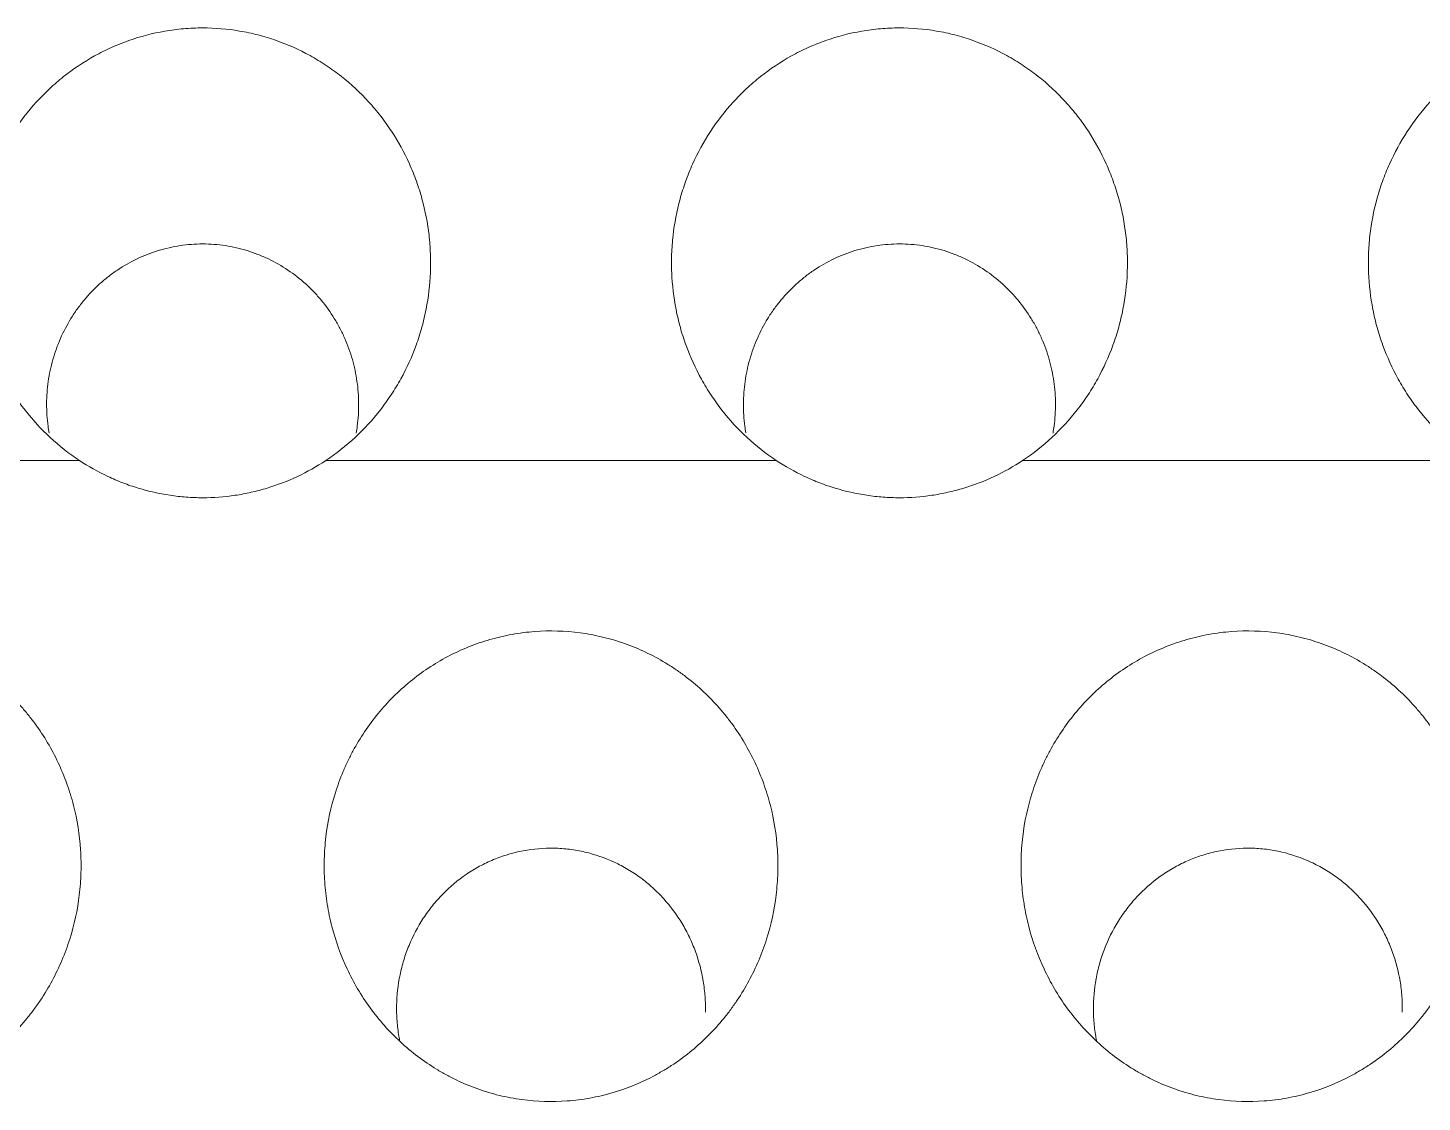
# Model space of a CAD drawing. Header units: millimetres. Extents: x 70151 to 230897, y 35202 to 113211.
# Drawn here: x 178371.83 to 178377.81, y 69174.55 to 69179.15 of the extents above; entities that cross this region are included whole.
import ezdxf

# ---------------------------------------------------------------- set-up
doc = ezdxf.new("R2010")
doc.units = ezdxf.units.MM
doc.header["$LTSCALE"] = 50
doc.layers.add('2-con', color=2, linetype='Continuous')
doc.layers.add('mark-B', color=2, linetype='Continuous', lineweight=20)

# ---------------------------------------------------------------- blocks, each defined once
blk = doc.blocks.new('무풍1WAY 대형')
at = {"layer": 'mark-B'}
for points, knots in [([(278.6301, -415.5064), (278.6686, -415.5593), (278.7012, -415.6149), (278.7557, -415.731), (278.7776, -415.7915), (278.7979, -415.8703), (278.8016, -415.8862), (278.8082, -415.9179), (278.817, -415.9656), (278.8261, -416.0455), (278.8275, -416.1099), (278.8262, -416.1583), (278.8254, -416.1745), (278.8231, -416.2069), (278.8216, -416.2231), (278.812, -416.3036), (278.7984, -416.3665), (278.7695, -416.4585), (278.7584, -416.4888), (278.7394, -416.5336), (278.7327, -416.5485), (278.7187, -416.5778), (278.7113, -416.5923), (278.6729, -416.6634), (278.6371, -416.7168), (278.5756, -416.7917), (278.5538, -416.8158), (278.5076, -416.862), (278.4835, -416.8838), (278.4084, -416.9452), (278.3547, -416.9809), (278.2682, -417.0265), (278.2383, -417.0404), (278.1779, -417.0647), (278.1166, -417.0858), (278.0535, -417.1005), (278.0055, -417.1092), (277.9894, -417.1116), (277.957, -417.1158), (277.9406, -417.1174), (277.8589, -417.1235), (277.794, -417.1215), (277.6975, -417.1087), (277.6655, -417.1027), (277.6176, -417.0912), (277.6017, -417.0869), (277.5704, -417.0777), (277.555, -417.0727), (277.4784, -417.0457), (277.4198, -417.018), (277.3499, -416.9759), (277.3361, -416.9671), (277.309, -416.9488), (277.2692, -416.9205), (277.207, -416.8688), (277.1616, -416.8228), (277.1291, -416.7865), (277.1186, -416.7742), (277.0981, -416.7488), (277.0881, -416.7359), (277.0401, -416.6703), (277.0073, -416.6148), (276.9661, -416.5273), (276.9537, -416.4973), (276.9317, -416.436), (276.9222, -416.405), (276.8982, -416.3113), (276.8881, -416.2478), (276.8818, -416.1509), (276.8813, -416.1182), (276.8831, -416.0535), (276.8855, -416.0213), (276.8972, -415.9256), (276.9107, -415.8626), (276.9353, -415.7851), (276.9406, -415.7696), (276.9518, -415.7391), (276.9697, -415.694), (277.0046, -415.6214), (277.0378, -415.5661), (277.0647, -415.5258), (277.0741, -415.5125), (277.0934, -415.4864), (277.1035, -415.4734), (277.1551, -415.4103), (277.2007, -415.3645), (277.2755, -415.3029), (277.3015, -415.2835), (277.3421, -415.2563), (277.3559, -415.2475), (277.384, -415.2307), (277.3983, -415.2227), (277.4701, -415.1845), (277.53, -415.1601), (277.608, -415.1374), (277.6238, -415.1332), (277.6556, -415.1257), (277.6717, -415.1224), (277.7201, -415.1136), (277.7524, -415.1095), (277.8495, -415.1022), (277.9143, -415.1041), (277.9957, -415.1151), (278.0119, -415.1177), (278.044, -415.1238), (278.0918, -415.1341), (278.1694, -415.1574), (278.2295, -415.1823), (278.2737, -415.2034), (278.2884, -415.2108), (278.3172, -415.2264), (278.3313, -415.2346), (278.4008, -415.2769), (278.4524, -415.3159), (278.524, -415.3822), (278.547, -415.4056), (278.5904, -415.4545), (278.6109, -415.4799), (278.6301, -415.5064)], [0, 0, 0, 0, 0.03125, 0.03125, 0.0625, 0.0625, 0.070313, 0.070313, 0.078125, 0.09375, 0.109375, 0.109375, 0.117188, 0.117188, 0.125, 0.125, 0.15625, 0.15625, 0.171875, 0.171875, 0.179688, 0.179688, 0.1875, 0.1875, 0.21875, 0.21875, 0.234375, 0.234375, 0.25, 0.25, 0.28125, 0.28125, 0.296875, 0.296875, 0.3125, 0.328125, 0.328125, 0.335938, 0.335938, 0.34375, 0.34375, 0.375, 0.375, 0.390625, 0.390625, 0.398438, 0.398438, 0.40625, 0.40625, 0.4375, 0.4375, 0.445313, 0.445313, 0.453125, 0.46875, 0.484375, 0.484375, 0.492188, 0.492188, 0.5, 0.5, 0.53125, 0.53125, 0.546875, 0.546875, 0.5625, 0.5625, 0.59375, 0.59375, 0.609375, 0.609375, 0.625, 0.625, 0.65625, 0.65625, 0.664062, 0.664062, 0.671875, 0.6875, 0.703125, 0.703125, 0.710937, 0.710937, 0.71875, 0.71875, 0.75, 0.75, 0.765625, 0.765625, 0.773437, 0.773437, 0.78125, 0.78125, 0.8125, 0.8125, 0.820312, 0.820312, 0.828125, 0.828125, 0.84375, 0.84375, 0.875, 0.875, 0.882812, 0.882812, 0.890625, 0.90625, 0.921875, 0.921875, 0.929687, 0.929687, 0.9375, 0.9375, 0.96875, 0.96875, 0.984375, 0.984375, 1, 1, 1, 1]), ([(281.6177, -415.5064), (281.6561, -415.5593), (281.6888, -415.6149), (281.7433, -415.731), (281.7651, -415.7915), (281.7855, -415.8703), (281.7892, -415.8862), (281.7958, -415.9179), (281.8046, -415.9656), (281.8136, -416.0455), (281.815, -416.1099), (281.8138, -416.1583), (281.813, -416.1745), (281.8107, -416.2069), (281.8091, -416.2231), (281.7995, -416.3036), (281.786, -416.3665), (281.757, -416.4585), (281.7459, -416.4888), (281.727, -416.5336), (281.7203, -416.5485), (281.7062, -416.5778), (281.6988, -416.5923), (281.6604, -416.6634), (281.6246, -416.7168), (281.5632, -416.7917), (281.5414, -416.8158), (281.4951, -416.862), (281.471, -416.8838), (281.396, -416.9452), (281.3422, -416.9809), (281.2558, -417.0265), (281.2259, -417.0404), (281.1655, -417.0647), (281.1041, -417.0858), (281.0411, -417.1005), (280.9931, -417.1092), (280.977, -417.1116), (280.9446, -417.1158), (280.9282, -417.1174), (280.8464, -417.1235), (280.7816, -417.1215), (280.6851, -417.1087), (280.653, -417.1027), (280.6052, -417.0912), (280.5893, -417.0869), (280.558, -417.0777), (280.5425, -417.0727), (280.4659, -417.0457), (280.4074, -417.018), (280.3375, -416.9759), (280.3236, -416.9671), (280.2965, -416.9488), (280.2567, -416.9205), (280.1946, -416.8688), (280.1491, -416.8228), (280.1167, -416.7865), (280.1062, -416.7742), (280.0856, -416.7488), (280.0757, -416.7359), (280.0277, -416.6703), (279.9949, -416.6148), (279.9537, -416.5273), (279.9413, -416.4973), (279.9192, -416.436), (279.9097, -416.405), (279.8858, -416.3113), (279.8757, -416.2478), (279.8694, -416.1509), (279.8688, -416.1182), (279.8707, -416.0535), (279.8731, -416.0213), (279.8847, -415.9256), (279.8983, -415.8626), (279.9228, -415.7851), (279.9281, -415.7696), (279.9394, -415.7391), (279.9573, -415.694), (279.9921, -415.6214), (280.0253, -415.5661), (280.0523, -415.5258), (280.0616, -415.5125), (280.081, -415.4864), (280.091, -415.4734), (280.1427, -415.4103), (280.1883, -415.3645), (280.263, -415.3029), (280.289, -415.2835), (280.3296, -415.2563), (280.3435, -415.2475), (280.3716, -415.2307), (280.3858, -415.2227), (280.4577, -415.1845), (280.5176, -415.1601), (280.5956, -415.1374), (280.6113, -415.1332), (280.6431, -415.1257), (280.6592, -415.1224), (280.7076, -415.1136), (280.7399, -415.1095), (280.837, -415.1022), (280.9019, -415.1041), (280.9832, -415.1151), (280.9994, -415.1177), (281.0316, -415.1238), (281.0793, -415.1341), (281.157, -415.1574), (281.217, -415.1823), (281.2613, -415.2034), (281.2759, -415.2108), (281.3047, -415.2264), (281.3189, -415.2346), (281.3883, -415.2769), (281.4399, -415.3159), (281.5116, -415.3822), (281.5346, -415.4056), (281.578, -415.4545), (281.5984, -415.4799), (281.6177, -415.5064)], [0, 0, 0, 0, 0.03125, 0.03125, 0.0625, 0.0625, 0.070312, 0.070312, 0.078125, 0.09375, 0.109375, 0.109375, 0.117187, 0.117187, 0.125, 0.125, 0.15625, 0.15625, 0.171875, 0.171875, 0.179687, 0.179687, 0.1875, 0.1875, 0.21875, 0.21875, 0.234375, 0.234375, 0.25, 0.25, 0.28125, 0.28125, 0.296875, 0.296875, 0.3125, 0.328125, 0.328125, 0.335937, 0.335937, 0.34375, 0.34375, 0.375, 0.375, 0.390625, 0.390625, 0.398437, 0.398437, 0.40625, 0.40625, 0.4375, 0.4375, 0.445312, 0.445312, 0.453125, 0.46875, 0.484375, 0.484375, 0.492187, 0.492187, 0.5, 0.5, 0.53125, 0.53125, 0.546875, 0.546875, 0.5625, 0.5625, 0.59375, 0.59375, 0.609375, 0.609375, 0.625, 0.625, 0.65625, 0.65625, 0.664062, 0.664062, 0.671875, 0.6875, 0.703125, 0.703125, 0.710937, 0.710937, 0.71875, 0.71875, 0.75, 0.75, 0.765625, 0.765625, 0.773438, 0.773438, 0.78125, 0.78125, 0.8125, 0.8125, 0.820313, 0.820313, 0.828125, 0.828125, 0.84375, 0.84375, 0.875, 0.875, 0.882813, 0.882813, 0.890625, 0.90625, 0.921875, 0.921875, 0.929688, 0.929688, 0.9375, 0.9375, 0.96875, 0.96875, 0.984375, 0.984375, 1, 1, 1, 1]), ([(284.6052, -415.5064), (284.6437, -415.5593), (284.6763, -415.6149), (284.7308, -415.731), (284.7527, -415.7915), (284.773, -415.8703), (284.7767, -415.8862), (284.7833, -415.9179), (284.7921, -415.9656), (284.8012, -416.0455), (284.8025, -416.1099), (284.8013, -416.1583), (284.8005, -416.1745), (284.7982, -416.2069), (284.7967, -416.2231), (284.7871, -416.3036), (284.7735, -416.3665), (284.7446, -416.4585), (284.7334, -416.4888), (284.7145, -416.5336), (284.7078, -416.5485), (284.6938, -416.5778), (284.6864, -416.5923), (284.648, -416.6634), (284.6122, -416.7168), (284.5507, -416.7917), (284.5289, -416.8158), (284.4827, -416.862), (284.4586, -416.8838), (284.3835, -416.9452), (284.3297, -416.9809), (284.2433, -417.0265), (284.2134, -417.0404), (284.153, -417.0647), (284.0917, -417.0858), (284.0286, -417.1005), (283.9806, -417.1092), (283.9645, -417.1116), (283.9321, -417.1158), (283.9157, -417.1174), (283.834, -417.1235), (283.7691, -417.1215), (283.6726, -417.1087), (283.6406, -417.1027), (283.5927, -417.0912), (283.5768, -417.0869), (283.5455, -417.0777), (283.5301, -417.0727), (283.4535, -417.0457), (283.3949, -417.018), (283.325, -416.9759), (283.3112, -416.9671), (283.2841, -416.9488), (283.2443, -416.9205), (283.1821, -416.8688), (283.1367, -416.8228), (283.1042, -416.7865), (283.0937, -416.7742), (283.0732, -416.7488), (283.0632, -416.7359), (283.0152, -416.6703), (282.9824, -416.6148), (282.9412, -416.5273), (282.9288, -416.4973), (282.9068, -416.436), (282.8973, -416.405), (282.8733, -416.3113), (282.8632, -416.2478), (282.8569, -416.1509), (282.8564, -416.1182), (282.8582, -416.0535), (282.8606, -416.0213), (282.8723, -415.9256), (282.8858, -415.8626), (282.9104, -415.7851), (282.9157, -415.7696), (282.9269, -415.7391), (282.9448, -415.694), (282.9797, -415.6214), (283.0129, -415.5661), (283.0398, -415.5258), (283.0491, -415.5125), (283.0685, -415.4864), (283.0786, -415.4734), (283.1302, -415.4103), (283.1758, -415.3645), (283.2506, -415.3029), (283.2765, -415.2835), (283.3172, -415.2563), (283.331, -415.2475), (283.3591, -415.2307), (283.3734, -415.2227), (283.4452, -415.1845), (283.5051, -415.1601), (283.5831, -415.1374), (283.5989, -415.1332), (283.6307, -415.1257), (283.6468, -415.1224), (283.6952, -415.1136), (283.7275, -415.1095), (283.8246, -415.1022), (283.8894, -415.1041), (283.9708, -415.1151), (283.987, -415.1177), (284.0191, -415.1238), (284.0669, -415.1341), (284.1445, -415.1574), (284.2046, -415.1823), (284.2488, -415.2034), (284.2635, -415.2108), (284.2923, -415.2264), (284.3064, -415.2346), (284.3759, -415.2769), (284.4275, -415.3159), (284.4991, -415.3822), (284.5221, -415.4056), (284.5655, -415.4545), (284.586, -415.4799), (284.6052, -415.5064)], [0, 0, 0, 0, 0.03125, 0.03125, 0.0625, 0.0625, 0.070312, 0.070312, 0.078125, 0.09375, 0.109375, 0.109375, 0.117187, 0.117187, 0.125, 0.125, 0.15625, 0.15625, 0.171875, 0.171875, 0.179687, 0.179687, 0.1875, 0.1875, 0.21875, 0.21875, 0.234375, 0.234375, 0.25, 0.25, 0.28125, 0.28125, 0.296875, 0.296875, 0.3125, 0.328125, 0.328125, 0.335937, 0.335937, 0.34375, 0.34375, 0.375, 0.375, 0.390625, 0.390625, 0.398437, 0.398437, 0.40625, 0.40625, 0.4375, 0.4375, 0.445313, 0.445313, 0.453125, 0.46875, 0.484375, 0.484375, 0.492188, 0.492188, 0.5, 0.5, 0.53125, 0.53125, 0.546875, 0.546875, 0.5625, 0.5625, 0.59375, 0.59375, 0.609375, 0.609375, 0.625, 0.625, 0.65625, 0.65625, 0.664063, 0.664063, 0.671875, 0.6875, 0.703125, 0.703125, 0.710938, 0.710938, 0.71875, 0.71875, 0.75, 0.75, 0.765625, 0.765625, 0.773438, 0.773438, 0.78125, 0.78125, 0.8125, 0.8125, 0.820313, 0.820313, 0.828125, 0.828125, 0.84375, 0.84375, 0.875, 0.875, 0.882813, 0.882813, 0.890625, 0.90625, 0.921875, 0.921875, 0.929688, 0.929688, 0.9375, 0.9375, 0.96875, 0.96875, 0.984375, 0.984375, 1, 1, 1, 1]), ([(278.5025, -415.362), (278.504, -415.3694), (278.5053, -415.3768), (278.5102, -415.4059), (278.5129, -415.4278), (278.5162, -415.4718), (278.5168, -415.4941), (278.5156, -415.5603), (278.5108, -415.6039), (278.4975, -415.6684), (278.4921, -415.6898), (278.4824, -415.7216), (278.4789, -415.7321), (278.4714, -415.753), (278.4675, -415.7633), (278.4465, -415.8141), (278.4261, -415.853), (278.3959, -415.899), (278.3897, -415.9081), (278.3766, -415.9261), (278.3698, -415.9349), (278.349, -415.9609), (278.3343, -415.9774), (278.2881, -416.0246), (278.2544, -416.0529), (278.2085, -416.0841), (278.1991, -416.0901), (278.18, -416.1017), (278.1511, -416.1183), (278.1013, -416.1421), (278.0597, -416.1569), (278.0279, -416.1665), (278.0172, -416.1694), (277.9955, -416.1747), (277.9845, -416.177), (277.9297, -416.1874), (277.8856, -416.1911), (277.8193, -416.1897), (277.7971, -416.1881), (277.7527, -416.1826), (277.7307, -416.1786), (277.666, -416.1636), (277.6242, -416.1492), (277.5737, -416.1257), (277.5636, -416.1208), (277.5439, -416.1104), (277.5149, -416.0941), (277.4689, -416.0635), (277.4348, -416.0355), (277.4019, -416.0057), (277.3861, -415.9898), (277.3415, -415.9405), (277.3154, -415.9051), (277.287, -415.8579), (277.2815, -415.8483), (277.271, -415.8288), (277.266, -415.8189), (277.2516, -415.7888), (277.243, -415.7685), (277.2204, -415.7065), (277.2091, -415.6641), (277.1982, -415.5986), (277.1956, -415.5765), (277.1924, -415.5323), (277.1919, -415.5101), (277.1924, -415.4879)], [0, 0, 0, 0, 0.010045, 0.010045, 0.039161, 0.039161, 0.068278, 0.068278, 0.12651, 0.12651, 0.155627, 0.155627, 0.170185, 0.170185, 0.184743, 0.184743, 0.242976, 0.242976, 0.257534, 0.257534, 0.272092, 0.272092, 0.301208, 0.301208, 0.359441, 0.359441, 0.373999, 0.373999, 0.388557, 0.417674, 0.44679, 0.44679, 0.461348, 0.461348, 0.475906, 0.475906, 0.534139, 0.534139, 0.563255, 0.563255, 0.592372, 0.592372, 0.650604, 0.650604, 0.665162, 0.665162, 0.67972, 0.708837, 0.737953, 0.737953, 0.767069, 0.767069, 0.825302, 0.825302, 0.83986, 0.83986, 0.854418, 0.854418, 0.883535, 0.883535, 0.941767, 0.941767, 0.970884, 0.970884, 1, 1, 1, 1]), ([(281.49, -415.362), (281.4915, -415.3694), (281.4929, -415.3768), (281.4978, -415.4059), (281.5004, -415.4278), (281.5037, -415.4718), (281.5044, -415.4941), (281.5032, -415.5603), (281.4983, -415.6039), (281.4851, -415.6684), (281.4796, -415.6898), (281.4699, -415.7216), (281.4664, -415.7321), (281.459, -415.753), (281.455, -415.7633), (281.4341, -415.8141), (281.4137, -415.853), (281.3835, -415.899), (281.3772, -415.9081), (281.3642, -415.9261), (281.3574, -415.9349), (281.3365, -415.9609), (281.3218, -415.9774), (281.2756, -416.0246), (281.2419, -416.0529), (281.196, -416.0841), (281.1866, -416.0901), (281.1676, -416.1017), (281.1386, -416.1183), (281.0888, -416.1421), (281.0473, -416.1569), (281.0154, -416.1665), (281.0047, -416.1694), (280.983, -416.1747), (280.9721, -416.177), (280.9172, -416.1874), (280.8732, -416.1911), (280.8068, -416.1897), (280.7846, -416.1881), (280.7402, -416.1826), (280.7182, -416.1786), (280.6535, -416.1636), (280.6118, -416.1492), (280.5612, -416.1257), (280.5512, -416.1208), (280.5315, -416.1104), (280.5024, -416.0941), (280.4565, -416.0635), (280.4223, -416.0355), (280.3895, -416.0057), (280.3737, -415.9898), (280.3291, -415.9405), (280.3029, -415.9051), (280.2745, -415.8579), (280.2691, -415.8483), (280.2586, -415.8288), (280.2535, -415.8189), (280.2391, -415.7888), (280.2306, -415.7685), (280.2079, -415.7065), (280.1967, -415.6641), (280.1858, -415.5986), (280.1832, -415.5765), (280.18, -415.5323), (280.1794, -415.5101), (280.1799, -415.4879)], [0, 0, 0, 0, 0.010045, 0.010045, 0.039161, 0.039161, 0.068278, 0.068278, 0.12651, 0.12651, 0.155627, 0.155627, 0.170185, 0.170185, 0.184743, 0.184743, 0.242976, 0.242976, 0.257534, 0.257534, 0.272092, 0.272092, 0.301208, 0.301208, 0.359441, 0.359441, 0.373999, 0.373999, 0.388557, 0.417674, 0.44679, 0.44679, 0.461348, 0.461348, 0.475906, 0.475906, 0.534139, 0.534139, 0.563255, 0.563255, 0.592372, 0.592372, 0.650604, 0.650604, 0.665162, 0.665162, 0.67972, 0.708837, 0.737953, 0.737953, 0.767069, 0.767069, 0.825302, 0.825302, 0.83986, 0.83986, 0.854418, 0.854418, 0.883535, 0.883535, 0.941767, 0.941767, 0.970884, 0.970884, 1, 1, 1, 1]), ([(279.8761, -417.8514), (279.8375, -417.8259), (279.797, -417.8031), (279.7335, -417.7731), (279.7118, -417.7639), (279.6682, -417.7471), (279.6461, -417.7395), (279.5795, -417.7194), (279.5342, -417.7092), (279.465, -417.6989), (279.4417, -417.6963), (279.3947, -417.6928), (279.3713, -417.6919), (279.3013, -417.6919), (279.2549, -417.6954), (279.1859, -417.7056), (279.163, -417.7099), (279.1173, -417.7201), (279.0945, -417.7261), (279.0272, -417.7465), (278.9404, -417.78), (278.8593, -417.8255), (278.8201, -417.8514)], [0, 0, 0, 0, 0.125, 0.125, 0.1875, 0.1875, 0.25, 0.25, 0.375, 0.375, 0.4375, 0.4375, 0.5, 0.5, 0.625, 0.625, 0.6875, 0.6875, 0.75, 0.75, 0.875, 1, 1, 1, 1]), ([(282.8637, -417.8514), (282.8251, -417.8259), (282.7846, -417.8031), (282.721, -417.7731), (282.6993, -417.7639), (282.6557, -417.7471), (282.6337, -417.7395), (282.567, -417.7194), (282.5217, -417.7092), (282.4525, -417.6989), (282.4293, -417.6963), (282.3823, -417.6928), (282.3588, -417.6919), (282.2888, -417.6919), (282.2425, -417.6954), (282.1734, -417.7056), (282.1505, -417.7099), (282.1049, -417.7201), (282.082, -417.7261), (282.0147, -417.7465), (281.9279, -417.78), (281.8468, -417.8255), (281.8077, -417.8514)], [0, 0, 0, 0, 0.125, 0.125, 0.1875, 0.1875, 0.25, 0.25, 0.375, 0.375, 0.4375, 0.4375, 0.5, 0.5, 0.625, 0.625, 0.6875, 0.6875, 0.75, 0.75, 0.875, 1, 1, 1, 1]), ([(276.8886, -417.8514), (276.9336, -417.8812), (276.9754, -417.9141), (277.0529, -417.986), (277.0887, -418.0249), (277.1378, -418.0876), (277.1535, -418.1094), (277.1831, -418.1541), (277.1969, -418.177), (277.2355, -418.2467), (277.2574, -418.2949), (277.2847, -418.3697), (277.2928, -418.3951), (277.3072, -418.4466), (277.3133, -418.4726), (277.3287, -418.5507), (277.3349, -418.6032), (277.3381, -418.6825), (277.3382, -418.709), (277.3363, -418.7623), (277.3343, -418.789), (277.3253, -418.8683), (277.3153, -418.9202), (277.2944, -418.9967), (277.2865, -419.0219), (277.273, -419.0594), (277.2683, -419.0719), (277.2583, -419.0966), (277.2531, -419.109), (277.2256, -419.17), (277.2001, -419.2166), (277.1422, -419.3051), (277.1098, -419.3472), (277.0646, -419.3967), (277.0554, -419.4065), (277.0365, -419.4256), (277.0077, -419.4536), (276.9775, -419.4796), (276.915, -419.5291), (276.8708, -419.5587), (276.8004, -419.5977), (276.7762, -419.6098), (276.7272, -419.6319), (276.7023, -419.6418), (276.6268, -419.6684), (276.5752, -419.6819), (276.5091, -419.6933), (276.4958, -419.6953), (276.469, -419.6988), (276.4555, -419.7003), (276.4152, -419.7037), (276.3884, -419.7049), (276.3082, -419.705), (276.255, -419.7006), (276.1888, -419.6894), (276.1756, -419.6868), (276.1492, -419.6812), (276.136, -419.6781), (276.0969, -419.668), (276.0712, -419.6602), (275.9956, -419.6337), (275.9469, -419.612), (275.8764, -419.5732), (275.8532, -419.5591), (275.8085, -419.5294), (275.7868, -419.5137), (275.7241, -419.4642), (275.6852, -419.428), (275.631, -419.3688), (275.6137, -419.3482), (275.5808, -419.3059), (275.5653, -419.2842), (275.5217, -419.2177), (275.4961, -419.1712), (275.4688, -419.1105), (275.4635, -419.0983), (275.4535, -419.0735), (275.4487, -419.0609), (275.4351, -419.0232), (275.4271, -418.9979), (275.4061, -418.9212), (275.396, -418.8693), (275.387, -418.7903), (275.385, -418.7638), (275.383, -418.7103), (275.383, -418.6836), (275.3862, -418.6041), (275.3923, -418.5517), (275.4076, -418.4738), (275.4137, -418.448), (275.4279, -418.3966), (275.4361, -418.371), (275.4634, -418.2959), (275.4852, -418.2477), (275.5236, -418.1782), (275.5373, -418.1555), (275.5592, -418.1221), (275.5668, -418.1112), (275.5824, -418.0894), (275.5904, -418.0786), (275.6317, -418.0257), (275.6677, -417.9865), (275.7457, -417.9142), (275.7876, -417.8812), (275.8326, -417.8514)], [0, 0, 0, 0, 0.03125, 0.03125, 0.0625, 0.0625, 0.078125, 0.078125, 0.09375, 0.09375, 0.125, 0.125, 0.140625, 0.140625, 0.15625, 0.15625, 0.1875, 0.1875, 0.203125, 0.203125, 0.21875, 0.21875, 0.25, 0.25, 0.265625, 0.265625, 0.273438, 0.273438, 0.28125, 0.28125, 0.3125, 0.3125, 0.34375, 0.34375, 0.351563, 0.351563, 0.359375, 0.375, 0.375, 0.40625, 0.40625, 0.421875, 0.421875, 0.4375, 0.4375, 0.46875, 0.46875, 0.476562, 0.476562, 0.484375, 0.484375, 0.5, 0.5, 0.53125, 0.53125, 0.539062, 0.539062, 0.546875, 0.546875, 0.5625, 0.5625, 0.59375, 0.59375, 0.609375, 0.609375, 0.625, 0.625, 0.65625, 0.65625, 0.671875, 0.671875, 0.6875, 0.6875, 0.71875, 0.71875, 0.726562, 0.726562, 0.734375, 0.734375, 0.75, 0.75, 0.78125, 0.78125, 0.796875, 0.796875, 0.8125, 0.8125, 0.84375, 0.84375, 0.859375, 0.859375, 0.875, 0.875, 0.90625, 0.90625, 0.921875, 0.921875, 0.929687, 0.929687, 0.9375, 0.9375, 0.96875, 0.96875, 1, 1, 1, 1]), ([(279.8761, -417.8514), (279.9212, -417.8812), (279.9629, -417.9141), (280.0405, -417.986), (280.0762, -418.0249), (280.1254, -418.0876), (280.141, -418.1094), (280.1706, -418.1541), (280.1844, -418.177), (280.223, -418.2467), (280.2449, -418.2949), (280.2722, -418.3697), (280.2804, -418.3951), (280.2947, -418.4466), (280.3009, -418.4726), (280.3163, -418.5507), (280.3224, -418.6032), (280.3257, -418.6825), (280.3258, -418.709), (280.3239, -418.7623), (280.3219, -418.789), (280.3129, -418.8683), (280.3029, -418.9202), (280.282, -418.9967), (280.274, -419.0219), (280.2606, -419.0594), (280.2559, -419.0719), (280.2459, -419.0966), (280.2406, -419.109), (280.2132, -419.17), (280.1877, -419.2166), (280.1297, -419.3051), (280.0973, -419.3472), (280.0522, -419.3967), (280.0429, -419.4065), (280.0241, -419.4256), (279.9953, -419.4536), (279.965, -419.4796), (279.9025, -419.5291), (279.8583, -419.5587), (279.788, -419.5977), (279.7637, -419.6098), (279.7147, -419.6319), (279.6899, -419.6418), (279.6144, -419.6684), (279.5628, -419.6819), (279.4967, -419.6933), (279.4834, -419.6953), (279.4566, -419.6988), (279.4431, -419.7003), (279.4028, -419.7037), (279.376, -419.7049), (279.2958, -419.705), (279.2426, -419.7006), (279.1764, -419.6894), (279.1631, -419.6868), (279.1367, -419.6812), (279.1235, -419.6781), (279.0844, -419.668), (279.0588, -419.6602), (278.9831, -419.6337), (278.9344, -419.612), (278.8639, -419.5732), (278.8408, -419.5591), (278.796, -419.5294), (278.7744, -419.5137), (278.7117, -419.4642), (278.6727, -419.428), (278.6186, -419.3688), (278.6012, -419.3482), (278.5684, -419.3059), (278.5529, -419.2842), (278.5092, -419.2177), (278.4837, -419.1712), (278.4563, -419.1105), (278.4511, -419.0983), (278.441, -419.0735), (278.4363, -419.0609), (278.4227, -419.0232), (278.4147, -418.9979), (278.3936, -418.9212), (278.3836, -418.8693), (278.3745, -418.7903), (278.3725, -418.7638), (278.3705, -418.7103), (278.3706, -418.6836), (278.3737, -418.6041), (278.3799, -418.5517), (278.3951, -418.4738), (278.4012, -418.448), (278.4154, -418.3966), (278.4236, -418.371), (278.4509, -418.2959), (278.4728, -418.2477), (278.5111, -418.1782), (278.5248, -418.1555), (278.5468, -418.1221), (278.5543, -418.1112), (278.5699, -418.0894), (278.578, -418.0786), (278.6193, -418.0257), (278.6553, -417.9865), (278.7332, -417.9142), (278.7751, -417.8812), (278.8201, -417.8514)], [0, 0, 0, 0, 0.03125, 0.03125, 0.0625, 0.0625, 0.078125, 0.078125, 0.09375, 0.09375, 0.125, 0.125, 0.140625, 0.140625, 0.15625, 0.15625, 0.1875, 0.1875, 0.203125, 0.203125, 0.21875, 0.21875, 0.25, 0.25, 0.265625, 0.265625, 0.273438, 0.273438, 0.28125, 0.28125, 0.3125, 0.3125, 0.34375, 0.34375, 0.351563, 0.351563, 0.359375, 0.375, 0.375, 0.40625, 0.40625, 0.421875, 0.421875, 0.4375, 0.4375, 0.46875, 0.46875, 0.476563, 0.476563, 0.484375, 0.484375, 0.5, 0.5, 0.53125, 0.53125, 0.539062, 0.539062, 0.546875, 0.546875, 0.5625, 0.5625, 0.59375, 0.59375, 0.609375, 0.609375, 0.625, 0.625, 0.65625, 0.65625, 0.671875, 0.671875, 0.6875, 0.6875, 0.71875, 0.71875, 0.726562, 0.726562, 0.734375, 0.734375, 0.75, 0.75, 0.78125, 0.78125, 0.796875, 0.796875, 0.8125, 0.8125, 0.84375, 0.84375, 0.859375, 0.859375, 0.875, 0.875, 0.90625, 0.90625, 0.921875, 0.921875, 0.929687, 0.929687, 0.9375, 0.9375, 0.96875, 0.96875, 1, 1, 1, 1]), ([(282.8637, -417.8514), (282.9087, -417.8812), (282.9505, -417.9141), (283.028, -417.986), (283.0638, -418.0249), (283.1129, -418.0876), (283.1286, -418.1094), (283.1582, -418.1541), (283.172, -418.177), (283.2106, -418.2467), (283.2325, -418.2949), (283.2598, -418.3697), (283.2679, -418.3951), (283.2823, -418.4466), (283.2884, -418.4726), (283.3038, -418.5507), (283.31, -418.6032), (283.3132, -418.6825), (283.3133, -418.709), (283.3114, -418.7623), (283.3094, -418.789), (283.3004, -418.8683), (283.2904, -418.9202), (283.2695, -418.9967), (283.2616, -419.0219), (283.2481, -419.0594), (283.2434, -419.0719), (283.2334, -419.0966), (283.2282, -419.109), (283.2007, -419.17), (283.1752, -419.2166), (283.1173, -419.3051), (283.0849, -419.3472), (283.0397, -419.3967), (283.0305, -419.4065), (283.0116, -419.4256), (282.9828, -419.4536), (282.9526, -419.4796), (282.8901, -419.5291), (282.8459, -419.5587), (282.7755, -419.5977), (282.7513, -419.6098), (282.7023, -419.6319), (282.6774, -419.6418), (282.6019, -419.6684), (282.5503, -419.6819), (282.4842, -419.6933), (282.4709, -419.6953), (282.4441, -419.6988), (282.4306, -419.7003), (282.3903, -419.7037), (282.3635, -419.7049), (282.2833, -419.705), (282.2301, -419.7006), (282.1639, -419.6894), (282.1507, -419.6868), (282.1243, -419.6812), (282.1111, -419.6781), (282.0719, -419.668), (282.0463, -419.6602), (281.9707, -419.6337), (281.9219, -419.612), (281.8515, -419.5732), (281.8283, -419.5591), (281.7836, -419.5294), (281.7619, -419.5137), (281.6992, -419.4642), (281.6603, -419.428), (281.6061, -419.3688), (281.5888, -419.3482), (281.5559, -419.3059), (281.5404, -419.2842), (281.4967, -419.2177), (281.4712, -419.1712), (281.4439, -419.1105), (281.4386, -419.0983), (281.4286, -419.0735), (281.4238, -419.0609), (281.4102, -419.0232), (281.4022, -418.9979), (281.3812, -418.9212), (281.3711, -418.8693), (281.3621, -418.7903), (281.3601, -418.7638), (281.3581, -418.7103), (281.3581, -418.6836), (281.3613, -418.6041), (281.3674, -418.5517), (281.3827, -418.4738), (281.3888, -418.448), (281.403, -418.3966), (281.4112, -418.371), (281.4385, -418.2959), (281.4603, -418.2477), (281.4987, -418.1782), (281.5124, -418.1555), (281.5343, -418.1221), (281.5419, -418.1112), (281.5575, -418.0894), (281.5655, -418.0786), (281.6068, -418.0257), (281.6428, -417.9865), (281.7208, -417.9142), (281.7627, -417.8812), (281.8077, -417.8514)], [0, 0, 0, 0, 0.03125, 0.03125, 0.0625, 0.0625, 0.078125, 0.078125, 0.09375, 0.09375, 0.125, 0.125, 0.140625, 0.140625, 0.15625, 0.15625, 0.1875, 0.1875, 0.203125, 0.203125, 0.21875, 0.21875, 0.25, 0.25, 0.265625, 0.265625, 0.273437, 0.273437, 0.28125, 0.28125, 0.3125, 0.3125, 0.34375, 0.34375, 0.351562, 0.351562, 0.359375, 0.375, 0.375, 0.40625, 0.40625, 0.421875, 0.421875, 0.4375, 0.4375, 0.46875, 0.46875, 0.476562, 0.476562, 0.484375, 0.484375, 0.5, 0.5, 0.53125, 0.53125, 0.539063, 0.539063, 0.546875, 0.546875, 0.5625, 0.5625, 0.59375, 0.59375, 0.609375, 0.609375, 0.625, 0.625, 0.65625, 0.65625, 0.671875, 0.671875, 0.6875, 0.6875, 0.71875, 0.71875, 0.726563, 0.726563, 0.734375, 0.734375, 0.75, 0.75, 0.78125, 0.78125, 0.796875, 0.796875, 0.8125, 0.8125, 0.84375, 0.84375, 0.859375, 0.859375, 0.875, 0.875, 0.90625, 0.90625, 0.921875, 0.921875, 0.929688, 0.929688, 0.9375, 0.9375, 0.96875, 0.96875, 1, 1, 1, 1]), ([(278.6897, -417.969), (278.688, -417.9789), (278.6865, -417.9889), (278.6811, -418.0306), (278.6791, -418.0625), (278.6794, -418.1103), (278.68, -418.1263), (278.6823, -418.1583), (278.6841, -418.1744), (278.6909, -418.2223), (278.7042, -418.2849), (278.7258, -418.345), (278.7452, -418.3891), (278.7522, -418.4037), (278.7672, -418.4323), (278.7752, -418.4463), (278.8004, -418.4872), (278.8191, -418.5132), (278.8497, -418.5502), (278.8604, -418.5622), (278.8827, -418.5854), (278.8943, -418.5968), (278.9304, -418.6295), (278.9811, -418.6691), (279.0369, -418.7011), (279.0807, -418.7221), (279.0957, -418.7286), (279.126, -418.7404), (279.1412, -418.7458), (279.1875, -418.76), (279.2189, -418.7672), (279.2668, -418.7744), (279.2829, -418.7763), (279.3154, -418.7787), (279.3317, -418.7793), (279.3804, -418.7793), (279.4125, -418.7769), (279.4604, -418.7698), (279.4763, -418.7668), (279.5079, -418.7596), (279.5237, -418.7554), (279.5704, -418.7411), (279.6305, -418.7175), (279.6865, -418.6856), (279.727, -418.6584), (279.7402, -418.6488), (279.7656, -418.6289), (279.7779, -418.6186), (279.8137, -418.5862), (279.8359, -418.563), (279.8667, -418.5258), (279.8767, -418.513), (279.8955, -418.4867), (279.9045, -418.4733), (279.9297, -418.4323), (279.9446, -418.404), (279.9639, -418.36), (279.9698, -418.3451), (279.9808, -418.3148), (279.9857, -418.2993), (279.9989, -418.2529), (280.0121, -418.1903), (280.0168, -418.1266), (280.0171, -418.0783), (280.0166, -418.0621), (280.0146, -418.03), (280.0131, -418.0141), (280.0098, -417.9888), (280.0083, -417.9793), (280.0067, -417.9699)], [0, 0, 0, 0, 0.012778, 0.012778, 0.053406, 0.053406, 0.07372, 0.07372, 0.094034, 0.094034, 0.134662, 0.175291, 0.175291, 0.195605, 0.195605, 0.215919, 0.215919, 0.256547, 0.256547, 0.276861, 0.276861, 0.297175, 0.297175, 0.337803, 0.378431, 0.378431, 0.398745, 0.398745, 0.419059, 0.419059, 0.459688, 0.459688, 0.480002, 0.480002, 0.500316, 0.500316, 0.540944, 0.540944, 0.561258, 0.561258, 0.581572, 0.581572, 0.6222, 0.662828, 0.662828, 0.683142, 0.683142, 0.703456, 0.703456, 0.744085, 0.744085, 0.764399, 0.764399, 0.784713, 0.784713, 0.825341, 0.825341, 0.845655, 0.845655, 0.865969, 0.865969, 0.906597, 0.947225, 0.947225, 0.967539, 0.967539, 0.987853, 0.987853, 1, 1, 1, 1]), ([(281.6773, -417.969), (281.6755, -417.979), (281.674, -417.9889), (281.6686, -418.0306), (281.6666, -418.0625), (281.6669, -418.1103), (281.6675, -418.1263), (281.6699, -418.1583), (281.6716, -418.1744), (281.6784, -418.2223), (281.6918, -418.2849), (281.7133, -418.345), (281.7327, -418.3891), (281.7397, -418.4037), (281.7548, -418.4323), (281.7627, -418.4463), (281.788, -418.4872), (281.8066, -418.5132), (281.8373, -418.5502), (281.8479, -418.5622), (281.8702, -418.5854), (281.8819, -418.5968), (281.9179, -418.6295), (281.9686, -418.6691), (282.0244, -418.7011), (282.0682, -418.7221), (282.0832, -418.7286), (282.1135, -418.7404), (282.1288, -418.7458), (282.175, -418.76), (282.2064, -418.7672), (282.2543, -418.7744), (282.2704, -418.7763), (282.3029, -418.7787), (282.3193, -418.7793), (282.3679, -418.7793), (282.4001, -418.7769), (282.4479, -418.7698), (282.4638, -418.7668), (282.4954, -418.7596), (282.5112, -418.7554), (282.5579, -418.7411), (282.6181, -418.7175), (282.6741, -418.6856), (282.7146, -418.6584), (282.7277, -418.6488), (282.7532, -418.6289), (282.7655, -418.6186), (282.8012, -418.5862), (282.8234, -418.563), (282.8543, -418.5258), (282.8642, -418.513), (282.8831, -418.4867), (282.892, -418.4733), (282.9173, -418.4323), (282.9321, -418.404), (282.9514, -418.36), (282.9574, -418.3451), (282.9683, -418.3148), (282.9733, -418.2993), (282.9865, -418.2529), (282.9997, -418.1903), (283.0044, -418.1266), (283.0046, -418.0783), (283.0042, -418.0621), (283.0022, -418.03), (283.0006, -418.0141), (282.9973, -417.9888), (282.9959, -417.9793), (282.9943, -417.9699)], [0, 0, 0, 0, 0.012777, 0.012777, 0.053405, 0.053405, 0.073719, 0.073719, 0.094033, 0.094033, 0.134661, 0.175289, 0.175289, 0.195603, 0.195603, 0.215917, 0.215917, 0.256545, 0.256545, 0.276859, 0.276859, 0.297173, 0.297173, 0.337802, 0.37843, 0.37843, 0.398744, 0.398744, 0.419058, 0.419058, 0.459686, 0.459686, 0.48, 0.48, 0.500314, 0.500314, 0.540942, 0.540942, 0.561256, 0.561256, 0.58157, 0.58157, 0.622198, 0.662826, 0.662826, 0.683141, 0.683141, 0.703455, 0.703455, 0.744083, 0.744083, 0.764397, 0.764397, 0.784711, 0.784711, 0.825339, 0.825339, 0.845653, 0.845653, 0.865967, 0.865967, 0.906595, 0.947223, 0.947223, 0.967537, 0.967537, 0.987851, 0.987851, 1, 1, 1, 1])]:
    blk.add_open_spline(points, degree=3, knots=knots, dxfattribs=at)
for points in [[(278.8201, -417.8514), (278.1763, -417.8514), (277.5324, -417.8514), (276.8886, -417.8514)], [(281.8077, -417.8514), (281.1638, -417.8514), (280.52, -417.8514), (279.8761, -417.8514)], [(284.7952, -417.8514), (284.1514, -417.8514), (283.5075, -417.8514), (282.8637, -417.8514)]]:
    blk.add_open_spline(points, degree=3, dxfattribs=at)
blk = doc.blocks.new('dpdjzjs')
at = {"layer": 'mark-B', "rotation": 180}
blk.add_blockref('무풍1WAY 대형', (178654.9147, 88751.491), dxfattribs=at)

msp = doc.modelspace()

# ---------------------------------------------------------------- block references
at = {"layer": '2-con'}
msp.add_blockref('dpdjzjs', (0, -19992.0434), dxfattribs=at)

doc.saveas('drawing.dxf')
